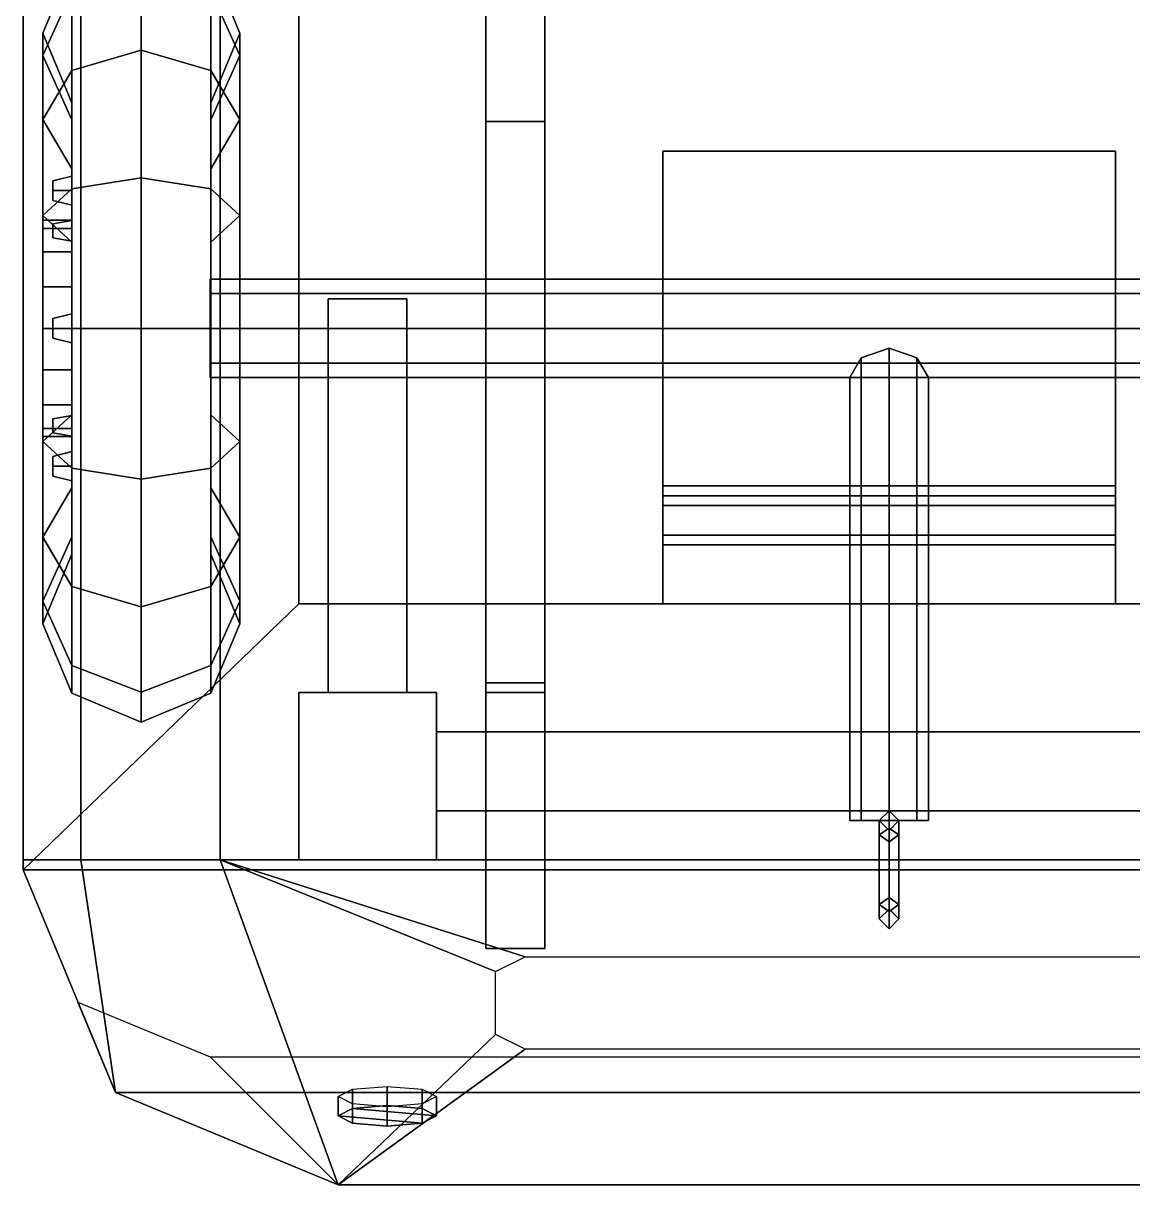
# Model space of a CAD drawing. Header units: millimetres. Extents: x -0.9 to 1, y -4.4 to 14.2.
# Drawn here: x -0.88 to 0.248, y -4.38 to -3.2 of the extents above; entities that cross this region are included whole.
import ezdxf

# ---------------------------------------------------------------- set-up
doc = ezdxf.new("R2010")
doc.units = ezdxf.units.MM
for name, color, linetype in [('frame', 5, 'Continuous'), ('internals', 3, 'Continuous'), ('tent', 4, 'Continuous'), ('wheels', 2, 'Continuous')]:
    doc.layers.add(name, color=color, linetype=linetype)

msp = doc.modelspace()

# ---------------------------------------------------------------- linework, layer by layer
for points in [[(-0.88, -3.15, -11.78), (-0.88, -3.3, -11.67), (-0.88, -2.96, -11.27), (-0.88, -2.94, -11.32)], [(-0.88, -3.3, -11.67), (-0.88, -3.43, -11.63), (-0.88, -3, -11.24), (-0.88, -2.96, -11.27)], [(-0.88, -3.43, -11.63), (-0.88, -3.58, -11.63), (-0.88, -4.06, -11.24), (-0.88, -3, -11.24)], [(-0.23, -3.33, -11.7), (-0.23, -3.69, -11.73), (0.23, -3.69, -11.73), (0.23, -3.33, -11.7)], [(0.23, -3.33, -11.7), (0.23, -3.33, -11.8), (-0.23, -3.33, -11.8), (-0.23, -3.33, -11.7)], [(-0.23, -3.33, -11.8), (-0.23, -3.72, -11.8), (-0.23, -3.69, -11.73), (-0.23, -3.33, -11.7)], [(0.23, -3.69, -11.73), (0.23, -3.72, -11.8), (0.23, -3.33, -11.8), (0.23, -3.33, -11.7)], [(-0.88, -3.58, -11.63), (-0.88, -3.73, -11.68), (-0.88, -3.73, -11.68), (-0.88, -4.06, -11.24)], [(-0.23, -3.67, -11.37), (-0.23, -3.68, -11.27), (0.23, -3.68, -11.27), (0.23, -3.67, -11.37)], [(-0.23, -3.79, -11.22), (-0.23, -3.73, -11.22), (-0.23, -3.68, -11.27), (-0.23, -3.67, -11.37)], [(-0.23, -3.67, -11.53), (-0.23, -3.67, -11.37), (0.23, -3.67, -11.37), (0.23, -3.67, -11.53)], [(0.23, -3.67, -11.53), (0.23, -3.72, -11.55), (-0.23, -3.72, -11.55), (-0.23, -3.67, -11.53)], [(-0.23, -3.72, -11.55), (-0.23, -3.79, -11.22), (-0.23, -3.67, -11.37), (-0.23, -3.67, -11.53)], [(-0.23, -3.68, -11.27), (-0.23, -3.73, -11.22), (0.23, -3.73, -11.22), (0.23, -3.68, -11.27)], [(0.23, -3.68, -11.27), (0.23, -3.73, -11.22), (0.23, -3.79, -11.22), (0.23, -3.67, -11.37)], [(0.23, -3.67, -11.37), (0.23, -3.79, -11.22), (0.23, -3.72, -11.55), (0.23, -3.67, -11.53)], [(-0.23, -3.69, -11.73), (-0.23, -3.72, -11.55), (0.23, -3.72, -11.55), (0.23, -3.69, -11.73)], [(-0.23, -3.72, -11.8), (-0.23, -3.79, -11.22), (-0.23, -3.72, -11.55), (-0.23, -3.69, -11.73)], [(0.23, -3.72, -11.55), (0.23, -3.79, -11.22), (0.23, -3.72, -11.8), (0.23, -3.69, -11.73)], [(0.23, -3.72, -11.8), (0.23, -3.79, -11.22), (-0.23, -3.79, -11.22), (-0.23, -3.72, -11.8)], [(-0.88, -3.73, -11.68), (-0.88, -3.9, -11.81), (-0.88, -3.9, -11.81), (-0.88, -4.06, -11.24)], [(0.23, -3.79, -11.22), (0.23, -3.73, -11.22), (-0.23, -3.73, -11.22), (-0.23, -3.79, -11.22)], [(-0.88, -3.9, -11.81), (-0.88, -4.06, -11.81), (-0.88, -4.06, -11.81), (-0.88, -4.06, -11.24)], [(-0.7863, -4.2863, -11.24), (-0.88, -4.06, -11.24), (-0.88, -4.06, -11.81), (-0.8244, -4.1944, -11.81)], [(0.7863, -4.2863, -11.24), (0.88, -4.06, -11.24), (-0.88, -4.06, -11.24), (-0.7863, -4.2863, -11.24)], [(-0.56, -4.38, -11.24), (-0.7863, -4.2863, -11.24), (-0.8244, -4.1944, -11.81), (-0.69, -4.25, -11.81)], [(0.56, -4.38, -11.24), (-0.56, -4.38, -11.24), (-0.69, -4.25, -11.81), (0.69, -4.25, -11.81)], [(-0.56, -4.2904, -11.6211), (-0.5454, -4.283, -11.6557), (-0.5454, -4.3026, -11.6598), (-0.56, -4.31, -11.6253)], [(-0.5454, -4.283, -11.6557), (-0.51, -4.28, -11.67), (-0.51, -4.2996, -11.6742), (-0.5454, -4.3026, -11.6598)], [(-0.51, -4.28, -11.67), (-0.4746, -4.283, -11.6557), (-0.4746, -4.3026, -11.6598), (-0.51, -4.2996, -11.6742)], [(-0.4746, -4.283, -11.6557), (-0.46, -4.2904, -11.6211), (-0.46, -4.31, -11.6253), (-0.4746, -4.3026, -11.6598)], [(0.56, -4.38, -11.24), (0.7863, -4.2863, -11.24), (-0.7863, -4.2863, -11.24), (-0.56, -4.38, -11.24)], [(-0.5454, -4.2977, -11.5865), (-0.56, -4.2904, -11.6211), (-0.56, -4.31, -11.6253), (-0.5454, -4.3173, -11.5907)], [(-0.46, -4.2904, -11.6211), (-0.4746, -4.2977, -11.5865), (-0.4746, -4.3173, -11.5907), (-0.46, -4.31, -11.6253)], [(-0.4746, -4.3173, -11.5907), (-0.56, -4.31, -11.6253), (-0.5454, -4.3026, -11.6598), (-0.46, -4.31, -11.6253)], [(-0.51, -4.3008, -11.5722), (-0.5454, -4.2977, -11.5865), (-0.5454, -4.3173, -11.5907), (-0.51, -4.3204, -11.5763)], [(-0.46, -4.31, -11.6253), (-0.5454, -4.3026, -11.6598), (-0.51, -4.2996, -11.6742), (-0.4746, -4.3026, -11.6598)], [(-0.4746, -4.2977, -11.5865), (-0.51, -4.3008, -11.5722), (-0.51, -4.3204, -11.5763), (-0.4746, -4.3173, -11.5907)], [(-0.51, -4.3204, -11.5763), (-0.5454, -4.3173, -11.5907), (-0.56, -4.31, -11.6253), (-0.4746, -4.3173, -11.5907)]]:
    msp.add_3dface(points)
at = {"layer": 'frame'}
for points in [[(-0.41, -3.3, -12.07), (-0.41, -3.19, -11.92), (-0.41, -3.14, -11.93), (-0.41, -3.19, -12.11)], [(-0.35, -3.19, -12.11), (-0.35, -3.14, -11.93), (-0.35, -3.19, -11.92), (-0.35, -3.3, -12.07)], [(-0.41, -3.19, -12.11), (-0.35, -3.19, -12.11), (-0.35, -3.3, -12.07), (-0.41, -3.3, -12.07)], [(-0.41, -3.46, -11.95), (-0.41, -3.33, -11.84), (-0.41, -3.19, -11.92), (-0.41, -3.3, -12.07)], [(-0.35, -3.3, -12.07), (-0.35, -3.19, -11.92), (-0.35, -3.33, -11.84), (-0.35, -3.46, -11.95)], [(-0.41, -3.3, -12.07), (-0.35, -3.3, -12.07), (-0.35, -3.46, -11.95), (-0.41, -3.46, -11.95)], [(-0.41, -3.87, -11.95), (-0.41, -3.88, -11.9), (-0.41, -3.33, -11.84), (-0.41, -3.46, -11.95)], [(-0.41, -3.88, -11.9), (-0.41, -3.92, -11.87), (-0.41, -3.44, -11.81), (-0.41, -3.33, -11.84)], [(-0.35, -3.46, -11.95), (-0.35, -3.33, -11.84), (-0.35, -3.88, -11.9), (-0.35, -3.87, -11.95)], [(-0.35, -3.33, -11.84), (-0.35, -3.44, -11.81), (-0.35, -3.92, -11.87), (-0.35, -3.88, -11.9)], [(-0.41, -3.92, -11.87), (-0.41, -4.14, -11.87), (-0.41, -4.14, -11.81), (-0.41, -3.44, -11.81)], [(-0.35, -3.44, -11.81), (-0.35, -4.14, -11.81), (-0.35, -4.14, -11.87), (-0.35, -3.92, -11.87)], [(0.69, -3.4746, -12.1246), (0.69, -3.46, -12.16), (-0.69, -3.46, -12.16), (-0.69, -3.4746, -12.1246)], [(0.69, -3.46, -12.16), (0.69, -3.4746, -12.1954), (-0.69, -3.4746, -12.1954), (-0.69, -3.46, -12.16)], [(-0.41, -3.46, -11.95), (-0.35, -3.46, -11.95), (-0.35, -3.87, -11.95), (-0.41, -3.87, -11.95)], [(0.69, -3.51, -12.11), (0.69, -3.4746, -12.1246), (-0.69, -3.4746, -12.1246), (-0.69, -3.51, -12.11)], [(0.69, -3.4746, -12.1954), (0.69, -3.51, -12.21), (-0.69, -3.51, -12.21), (-0.69, -3.4746, -12.1954)], [(-0.57, -3.48, -11.91), (-0.57, -3.88, -11.91), (-0.49, -3.88, -11.91), (-0.49, -3.48, -11.91)], [(-0.57, -3.48, -12.04), (-0.57, -3.88, -12.04), (-0.57, -3.88, -11.91), (-0.57, -3.48, -11.91)], [(-0.49, -3.48, -12.04), (-0.49, -3.88, -12.04), (-0.57, -3.88, -12.04), (-0.57, -3.48, -12.04)], [(-0.49, -3.48, -11.91), (-0.49, -3.48, -12.04), (-0.57, -3.48, -12.04), (-0.57, -3.48, -11.91)], [(-0.49, -3.88, -11.91), (-0.49, -3.88, -12.04), (-0.49, -3.48, -12.04), (-0.49, -3.48, -11.91)], [(0.69, -3.5454, -12.1246), (0.69, -3.51, -12.11), (-0.69, -3.51, -12.11), (-0.69, -3.5454, -12.1246)], [(0.69, -3.51, -12.21), (0.69, -3.5454, -12.1954), (-0.69, -3.5454, -12.1954), (-0.69, -3.51, -12.21)], [(-0.0283, -3.54, -12.1317), (-0.04, -3.56, -12.16), (-0.04, -4.01, -12.16), (-0.0283, -4.01, -12.1317)], [(-0.04, -3.56, -12.16), (-0.0283, -3.54, -12.1883), (-0.0283, -4.01, -12.1883), (-0.04, -4.01, -12.16)], [(0, -3.53, -12.12), (-0.0283, -3.54, -12.1317), (-0.0283, -4.01, -12.1317), (0, -4.01, -12.12)], [(-0.0283, -3.54, -12.1883), (0, -3.53, -12.2), (0, -4.01, -12.2), (-0.0283, -4.01, -12.1883)], [(0.0283, -3.54, -12.1317), (0, -3.53, -12.12), (0, -4.01, -12.12), (0.0283, -4.01, -12.1317)], [(0, -3.53, -12.2), (0.0283, -3.54, -12.1883), (0.0283, -4.01, -12.1883), (0, -4.01, -12.2)], [(0.04, -3.56, -12.16), (0.0283, -3.54, -12.1317), (0.0283, -4.01, -12.1317), (0.04, -4.01, -12.16)], [(0.0283, -3.54, -12.1883), (0.04, -3.56, -12.16), (0.04, -4.01, -12.16), (0.0283, -4.01, -12.1883)], [(0.69, -3.56, -12.16), (0.69, -3.5454, -12.1246), (-0.69, -3.5454, -12.1246), (-0.69, -3.56, -12.16)], [(0.69, -3.5454, -12.1954), (0.69, -3.56, -12.16), (-0.69, -3.56, -12.16), (-0.69, -3.5454, -12.1954)], [(-0.35, -3.87, -11.95), (-0.35, -3.88, -11.9), (-0.41, -3.88, -11.9), (-0.41, -3.87, -11.95)], [(-0.57, -3.88, -11.91), (-0.57, -3.88, -12.04), (-0.6, -3.88, -12.04), (-0.6, -3.88, -11.91)], [(-0.46, -3.88, -12.04), (-0.46, -4.05, -12.04), (-0.6, -4.05, -12.04), (-0.6, -3.88, -12.04)], [(-0.6, -3.88, -12.04), (-0.6, -4.05, -12.04), (-0.6, -4.05, -11.91), (-0.6, -3.88, -11.91)], [(-0.6, -3.88, -11.91), (-0.6, -4.05, -11.91), (-0.46, -4.05, -11.91), (-0.46, -3.88, -11.91)], [(-0.46, -3.88, -11.91), (-0.46, -3.88, -12.04), (-0.49, -3.88, -12.04), (-0.49, -3.88, -11.91)], [(-0.46, -3.92, -11.91), (-0.46, -3.92, -12.04), (-0.46, -3.88, -12.04), (-0.46, -3.88, -11.91)], [(-0.35, -3.88, -11.9), (-0.35, -3.92, -11.87), (-0.41, -3.92, -11.87), (-0.41, -3.88, -11.9)], [(-0.46, -3.92, -12.04), (0.46, -3.92, -12.04), (0.46, -4, -12.04), (-0.46, -4, -12.04)], [(-0.46, -4, -11.91), (0.46, -4, -11.91), (0.46, -3.92, -11.91), (-0.46, -3.92, -11.91)], [(0.46, -3.92, -11.91), (0.46, -3.92, -12.04), (-0.46, -3.92, -12.04), (-0.46, -3.92, -11.91)], [(-0.35, -3.92, -11.87), (-0.35, -4.14, -11.87), (-0.41, -4.14, -11.87), (-0.41, -3.92, -11.87)], [(-0.46, -4, -12.04), (0.46, -4, -12.04), (0.46, -4, -11.91), (-0.46, -4, -11.91)], [(-0.46, -4.05, -11.91), (-0.46, -4.05, -12.04), (-0.46, -4, -12.04), (-0.46, -4, -11.91)], [(0, -4.0176, -12.2024), (-0.01, -4.0246, -12.1954), (-0.01, -4.01, -12.16), (0, -4, -12.16)], [(0, -4, -12.16), (-0.01, -4.01, -12.16), (-0.01, -4.0246, -12.1246), (0, -4.0176, -12.1176)], [(0.01, -4.0246, -12.1954), (0, -4.0176, -12.2024), (0, -4, -12.16), (0.01, -4.01, -12.16)], [(0.01, -4.01, -12.16), (0, -4, -12.16), (0, -4.0176, -12.1176), (0.01, -4.0246, -12.1246)], [(-0.0283, -4.01, -12.1317), (-0.04, -4.01, -12.16), (-0.0283, -4.01, -12.1883), (0, -4.01, -12.12)], [(0, -4.01, -12.12), (-0.0283, -4.01, -12.1883), (0, -4.01, -12.2), (0.0283, -4.01, -12.1317)], [(-0.01, -4.0246, -12.1954), (0, -4.0317, -12.1883), (0, -4.02, -12.16), (-0.01, -4.01, -12.16)], [(-0.01, -4.01, -12.16), (0, -4.02, -12.16), (0, -4.0317, -12.1317), (-0.01, -4.0246, -12.1246)], [(0, -4.0317, -12.1883), (0.01, -4.0246, -12.1954), (0.01, -4.01, -12.16), (0, -4.02, -12.16)], [(0, -4.02, -12.16), (0.01, -4.01, -12.16), (0.01, -4.0246, -12.1246), (0, -4.0317, -12.1317)], [(0.0283, -4.01, -12.1317), (0, -4.01, -12.2), (0.0283, -4.01, -12.1883), (0.04, -4.01, -12.16)], [(0, -4.06, -12.22), (-0.01, -4.06, -12.21), (-0.01, -4.0246, -12.1954), (0, -4.0176, -12.2024)], [(0, -4.0176, -12.1176), (-0.01, -4.0246, -12.1246), (-0.01, -4.06, -12.11), (0, -4.06, -12.1)], [(0.01, -4.06, -12.21), (0, -4.06, -12.22), (0, -4.0176, -12.2024), (0.01, -4.0246, -12.1954)], [(0.01, -4.0246, -12.1246), (0, -4.0176, -12.1176), (0, -4.06, -12.1), (0.01, -4.06, -12.11)], [(-0.01, -4.06, -12.21), (0, -4.06, -12.2), (0, -4.0317, -12.1883), (-0.01, -4.0246, -12.1954)], [(-0.01, -4.0246, -12.1246), (0, -4.0317, -12.1317), (0, -4.06, -12.12), (-0.01, -4.06, -12.11)], [(0, -4.06, -12.2), (0.01, -4.06, -12.21), (0.01, -4.0246, -12.1954), (0, -4.0317, -12.1883)], [(0, -4.0317, -12.1317), (0.01, -4.0246, -12.1246), (0.01, -4.06, -12.11), (0, -4.06, -12.12)], [(-0.6, -4.05, -11.91), (-0.6, -4.05, -12.04), (-0.46, -4.05, -12.04), (-0.46, -4.05, -11.91)], [(-0.01, -4.0954, -12.1954), (0, -4.0883, -12.1883), (0, -4.06, -12.2), (-0.01, -4.06, -12.21)], [(0, -4.1024, -12.2024), (-0.01, -4.0954, -12.1954), (-0.01, -4.06, -12.21), (0, -4.06, -12.22)], [(-0.01, -4.06, -12.11), (0, -4.06, -12.12), (0, -4.0883, -12.1317), (-0.01, -4.0954, -12.1246)], [(0, -4.06, -12.1), (-0.01, -4.06, -12.11), (-0.01, -4.0954, -12.1246), (0, -4.1024, -12.1176)], [(0, -4.0883, -12.1883), (0.01, -4.0954, -12.1954), (0.01, -4.06, -12.21), (0, -4.06, -12.2)], [(0.01, -4.0954, -12.1954), (0, -4.1024, -12.2024), (0, -4.06, -12.22), (0.01, -4.06, -12.21)], [(0, -4.06, -12.12), (0.01, -4.06, -12.11), (0.01, -4.0954, -12.1246), (0, -4.0883, -12.1317)], [(0.01, -4.06, -12.11), (0, -4.06, -12.1), (0, -4.1024, -12.1176), (0.01, -4.0954, -12.1246)], [(-0.01, -4.11, -12.16), (0, -4.1, -12.16), (0, -4.0883, -12.1883), (-0.01, -4.0954, -12.1954)], [(-0.01, -4.0954, -12.1246), (0, -4.0883, -12.1317), (0, -4.1, -12.16), (-0.01, -4.11, -12.16)], [(0, -4.1, -12.16), (0.01, -4.11, -12.16), (0.01, -4.0954, -12.1954), (0, -4.0883, -12.1883)], [(0, -4.0883, -12.1317), (0.01, -4.0954, -12.1246), (0.01, -4.11, -12.16), (0, -4.1, -12.16)], [(0, -4.12, -12.16), (-0.01, -4.11, -12.16), (-0.01, -4.0954, -12.1954), (0, -4.1024, -12.2024)], [(0, -4.1024, -12.1176), (-0.01, -4.0954, -12.1246), (-0.01, -4.11, -12.16), (0, -4.12, -12.16)], [(0.01, -4.11, -12.16), (0, -4.12, -12.16), (0, -4.1024, -12.2024), (0.01, -4.0954, -12.1954)], [(0.01, -4.0954, -12.1246), (0, -4.1024, -12.1176), (0, -4.12, -12.16), (0.01, -4.11, -12.16)], [(-0.41, -4.14, -11.87), (-0.35, -4.14, -11.87), (-0.35, -4.14, -11.81), (-0.41, -4.14, -11.81)]]:
    msp.add_3dface(points, dxfattribs=at)
at = {"layer": 'internals'}
for points in [[(-0.6, -3.79, -11.24), (-0.6, -2.52, -11.24), (-0.88, -2.52, -11.24), (-0.88, -4.06, -11.24)], [(0.6, -3.79, -11.8), (0.6, -3.01, -11.8), (-0.6, -2.52, -11.8), (-0.6, -3.79, -11.8)], [(-0.6, -3.79, -11.24), (-0.6, -3.79, -11.8), (-0.6, -2.52, -11.8), (-0.6, -2.52, -11.24)], [(0.88, -4.06, -11.24), (0.6, -3.79, -11.24), (-0.6, -3.79, -11.24), (-0.88, -4.06, -11.24)], [(0.6, -3.79, -11.24), (0.6, -3.79, -11.8), (-0.6, -3.79, -11.8), (-0.6, -3.79, -11.24)]]:
    msp.add_3dface(points, dxfattribs=at)
at = {"layer": 'tent'}
for points in [[(-0.8214, -2.52, -10.6286), (-0.88, -2.52, -10.77), (-0.88, -4.05, -10.77), (-0.8214, -4.05, -10.6286)], [(-0.88, -2.52, -10.77), (-0.88, -3.12, -10.82), (-0.88, -3.5145, -10.82), (-0.88, -4.05, -10.77)], [(-0.68, -2.52, -10.57), (-0.8214, -2.52, -10.6286), (-0.8214, -4.05, -10.6286), (-0.68, -4.05, -10.57)], [(0.68, -2.52, -10.57), (-0.68, -2.52, -10.57), (-0.68, -4.05, -10.57), (0.68, -4.05, -10.57)], [(-0.88, -3.12, -11.19), (-0.88, -3, -11.24), (-0.88, -4.06, -11.24), (-0.88, -3.6955, -11.19)], [(-0.88, -4.05, -10.77), (-0.88, -3.5145, -10.82), (-0.88, -3.6955, -11.19), (-0.88, -4.06, -11.24)], [(-0.8214, -4.05, -10.6286), (-0.88, -4.05, -10.77), (-0.88, -4.06, -11.24), (-0.7863, -4.2863, -11.24)], [(-0.68, -4.05, -10.57), (-0.8214, -4.05, -10.6286), (-0.7863, -4.2863, -11.24), (-0.56, -4.38, -11.24)], [(0.68, -4.05, -10.57), (-0.68, -4.05, -10.57), (-0.37, -4.1485, -10.77), (0.37, -4.1485, -10.77)], [(-0.68, -4.05, -10.57), (-0.68, -4.05, -10.57), (-0.4, -4.1633, -10.8), (-0.37, -4.1485, -10.77)], [(-0.4, -4.1633, -10.8), (-0.68, -4.05, -10.57), (-0.56, -4.38, -11.24), (-0.4, -4.2273, -10.93)], [(-0.4, -4.2273, -10.93), (-0.56, -4.38, -11.24), (-0.56, -4.38, -11.24), (-0.37, -4.2421, -10.96)], [(0.37, -4.2421, -10.96), (-0.37, -4.2421, -10.96), (-0.56, -4.38, -11.24), (0.56, -4.38, -11.24)]]:
    msp.add_3dface(points, dxfattribs=at)
at = {"layer": 'wheels'}
for points in [[(-0.8307, -3.1675, -12.3019), (-0.86, -3.2328, -12.2748), (-0.86, -3.21, -12.16), (-0.8307, -3.1393, -12.16)], [(-0.8307, -3.1393, -12.16), (-0.86, -3.21, -12.16), (-0.86, -3.2328, -12.0452), (-0.8307, -3.1675, -12.0181)], [(-0.76, -3.2272, -12.4428), (-0.8307, -3.2479, -12.4221), (-0.8307, -3.1675, -12.3019), (-0.76, -3.1404, -12.3131)], [(-0.76, -3.1404, -12.0069), (-0.8307, -3.1675, -12.0181), (-0.8307, -3.2479, -11.8979), (-0.76, -3.2272, -11.8772)], [(-0.6893, -3.2479, -12.4221), (-0.76, -3.2272, -12.4428), (-0.76, -3.1404, -12.3131), (-0.6893, -3.1675, -12.3019)], [(-0.6893, -3.1675, -12.0181), (-0.76, -3.1404, -12.0069), (-0.76, -3.2272, -11.8772), (-0.6893, -3.2479, -11.8979)], [(-0.66, -3.2328, -12.2748), (-0.6893, -3.1675, -12.3019), (-0.6893, -3.1393, -12.16), (-0.66, -3.21, -12.16)], [(-0.66, -3.21, -12.16), (-0.6893, -3.1393, -12.16), (-0.6893, -3.1675, -12.0181), (-0.66, -3.2328, -12.0452)], [(-0.8307, -3.2479, -12.4221), (-0.86, -3.2979, -12.3721), (-0.86, -3.2328, -12.2748), (-0.8307, -3.1675, -12.3019)], [(-0.8307, -3.1675, -12.0181), (-0.86, -3.2328, -12.0452), (-0.86, -3.2979, -11.9479), (-0.8307, -3.2479, -11.8979)], [(-0.66, -3.2979, -12.3721), (-0.6893, -3.2479, -12.4221), (-0.6893, -3.1675, -12.3019), (-0.66, -3.2328, -12.2748)], [(-0.66, -3.2328, -12.0452), (-0.6893, -3.1675, -12.0181), (-0.6893, -3.2479, -11.8979), (-0.66, -3.2979, -11.9479)], [(-0.86, -3.2328, -12.2748), (-0.8307, -3.2982, -12.2477), (-0.8307, -3.2807, -12.16), (-0.86, -3.21, -12.16)], [(-0.86, -3.21, -12.16), (-0.8307, -3.2807, -12.16), (-0.8307, -3.2982, -12.0723), (-0.86, -3.2328, -12.0452)], [(-0.6893, -3.2982, -12.2477), (-0.66, -3.2328, -12.2748), (-0.66, -3.21, -12.16), (-0.6893, -3.2807, -12.16)], [(-0.6893, -3.2807, -12.16), (-0.66, -3.21, -12.16), (-0.66, -3.2328, -12.0452), (-0.6893, -3.2982, -12.0723)], [(-0.86, -3.2979, -12.3721), (-0.8307, -3.3479, -12.3221), (-0.8307, -3.2982, -12.2477), (-0.86, -3.2328, -12.2748)], [(-0.86, -3.2328, -12.0452), (-0.8307, -3.2982, -12.0723), (-0.8307, -3.3479, -11.9979), (-0.86, -3.2979, -11.9479)], [(-0.76, -3.3569, -12.5296), (-0.8307, -3.3681, -12.5025), (-0.8307, -3.2479, -12.4221), (-0.76, -3.2272, -12.4428)], [(-0.76, -3.2272, -11.8772), (-0.8307, -3.2479, -11.8979), (-0.8307, -3.3681, -11.8175), (-0.76, -3.3569, -11.7904)], [(-0.6893, -3.3681, -12.5025), (-0.76, -3.3569, -12.5296), (-0.76, -3.2272, -12.4428), (-0.6893, -3.2479, -12.4221)], [(-0.6893, -3.2479, -11.8979), (-0.76, -3.2272, -11.8772), (-0.76, -3.3569, -11.7904), (-0.6893, -3.3681, -11.8175)], [(-0.6893, -3.3479, -12.3221), (-0.66, -3.2979, -12.3721), (-0.66, -3.2328, -12.2748), (-0.6893, -3.2982, -12.2477)], [(-0.6893, -3.2982, -12.0723), (-0.66, -3.2328, -12.0452), (-0.66, -3.2979, -11.9479), (-0.6893, -3.3479, -11.9979)], [(-0.8307, -3.3681, -12.5025), (-0.86, -3.3952, -12.4372), (-0.86, -3.2979, -12.3721), (-0.8307, -3.2479, -12.4221)], [(-0.8307, -3.2479, -11.8979), (-0.86, -3.2979, -11.9479), (-0.86, -3.3952, -11.8828), (-0.8307, -3.3681, -11.8175)], [(-0.66, -3.3952, -12.4372), (-0.6893, -3.3681, -12.5025), (-0.6893, -3.2479, -12.4221), (-0.66, -3.2979, -12.3721)], [(-0.66, -3.2979, -11.9479), (-0.6893, -3.2479, -11.8979), (-0.6893, -3.3681, -11.8175), (-0.66, -3.3952, -11.8828)], [(-0.8307, -3.2807, -12.16), (-0.8307, -3.3552, -12.16), (-0.8307, -3.37, -12.1452), (-0.8307, -3.2982, -12.0723)], [(-0.8307, -3.2982, -12.2477), (-0.8307, -3.37, -12.1748), (-0.8307, -3.3552, -12.16), (-0.8307, -3.2807, -12.16)], [(-0.6893, -3.2982, -12.0723), (-0.6893, -3.3479, -11.9979), (-0.6893, -3.2982, -12.2477), (-0.6893, -3.2807, -12.16)], [(-0.86, -3.3952, -12.4372), (-0.8307, -3.4223, -12.3718), (-0.8307, -3.3479, -12.3221), (-0.86, -3.2979, -12.3721)], [(-0.86, -3.2979, -11.9479), (-0.8307, -3.3479, -11.9979), (-0.8307, -3.4223, -11.9482), (-0.86, -3.3952, -11.8828)], [(-0.8307, -3.2982, -12.0723), (-0.8307, -3.37, -12.1452), (-0.8307, -3.37, -12.1452), (-0.8307, -3.4084, -12.1179)], [(-0.8307, -3.37, -12.1748), (-0.8307, -3.2982, -12.2477), (-0.8307, -3.2982, -12.2477), (-0.8307, -3.4084, -12.2021)], [(-0.8307, -3.2982, -12.2477), (-0.8307, -3.4005, -12.2485), (-0.8307, -3.4005, -12.2485), (-0.8307, -3.4084, -12.2021)], [(-0.8307, -3.3479, -12.3221), (-0.8307, -3.4005, -12.2695), (-0.8307, -3.4005, -12.2485), (-0.8307, -3.2982, -12.2477)], [(-0.8307, -3.4005, -12.0715), (-0.8307, -3.2982, -12.0723), (-0.8307, -3.2982, -12.0723), (-0.8307, -3.4084, -12.1179)], [(-0.8307, -3.2982, -12.0723), (-0.8307, -3.4005, -12.0715), (-0.8307, -3.4005, -12.0505), (-0.8307, -3.3479, -11.9979)], [(-0.6893, -3.4223, -12.3718), (-0.66, -3.3952, -12.4372), (-0.66, -3.2979, -12.3721), (-0.6893, -3.3479, -12.3221)], [(-0.6893, -3.3479, -11.9979), (-0.66, -3.2979, -11.9479), (-0.66, -3.3952, -11.8828), (-0.6893, -3.4223, -11.9482)], [(-0.6893, -3.3479, -11.9979), (-0.6893, -3.4223, -11.9482), (-0.6893, -3.3479, -12.3221), (-0.6893, -3.2982, -12.2477)], [(-0.8307, -3.4223, -12.3718), (-0.8307, -3.4215, -12.2695), (-0.8307, -3.4005, -12.2695), (-0.8307, -3.3479, -12.3221)], [(-0.8307, -3.3479, -11.9979), (-0.8307, -3.4005, -12.0505), (-0.8307, -3.4215, -12.0505), (-0.8307, -3.4223, -11.9482)], [(-0.6893, -3.4223, -11.9482), (-0.6893, -3.51, -11.9307), (-0.6893, -3.4223, -12.3718), (-0.6893, -3.3479, -12.3221)], [(-0.8307, -3.37, -12.1452), (-0.8307, -3.3552, -12.16), (-0.85, -3.36, -12.16), (-0.85, -3.37, -12.15)], [(-0.8307, -3.3552, -12.16), (-0.8307, -3.37, -12.1748), (-0.85, -3.37, -12.17), (-0.85, -3.36, -12.16)], [(-0.85, -3.37, -12.15), (-0.85, -3.36, -12.16), (-0.85, -3.37, -12.17), (-0.85, -3.38, -12.16)], [(-0.76, -3.51, -12.56), (-0.8307, -3.51, -12.5307), (-0.8307, -3.3681, -12.5025), (-0.76, -3.3569, -12.5296)], [(-0.76, -3.3569, -11.7904), (-0.8307, -3.3681, -11.8175), (-0.8307, -3.51, -11.7893), (-0.76, -3.51, -11.76)], [(-0.6893, -3.51, -12.5307), (-0.76, -3.51, -12.56), (-0.76, -3.3569, -12.5296), (-0.6893, -3.3681, -12.5025)], [(-0.6893, -3.3681, -11.8175), (-0.76, -3.3569, -11.7904), (-0.76, -3.51, -11.76), (-0.6893, -3.51, -11.7893)], [(-0.8307, -3.51, -12.5307), (-0.86, -3.51, -12.46), (-0.86, -3.3952, -12.4372), (-0.8307, -3.3681, -12.5025)], [(-0.8307, -3.3681, -11.8175), (-0.86, -3.3952, -11.8828), (-0.86, -3.51, -11.86), (-0.8307, -3.51, -11.7893)], [(-0.8307, -3.3848, -12.16), (-0.8307, -3.37, -12.1452), (-0.85, -3.37, -12.15), (-0.85, -3.38, -12.16)], [(-0.8307, -3.37, -12.1748), (-0.8307, -3.3848, -12.16), (-0.85, -3.38, -12.16), (-0.85, -3.37, -12.17)], [(-0.8307, -3.3848, -12.16), (-0.8307, -3.37, -12.1748), (-0.8307, -3.4084, -12.2021), (-0.8307, -3.4, -12.16)], [(-0.8307, -3.37, -12.1452), (-0.8307, -3.3848, -12.16), (-0.8307, -3.4, -12.16), (-0.8307, -3.4084, -12.1179)], [(-0.66, -3.51, -12.46), (-0.6893, -3.51, -12.5307), (-0.6893, -3.3681, -12.5025), (-0.66, -3.3952, -12.4372)], [(-0.66, -3.3952, -11.8828), (-0.6893, -3.3681, -11.8175), (-0.6893, -3.51, -11.7893), (-0.66, -3.51, -11.86)], [(-0.86, -3.51, -12.46), (-0.8307, -3.51, -12.3893), (-0.8307, -3.4223, -12.3718), (-0.86, -3.3952, -12.4372)], [(-0.86, -3.3952, -11.8828), (-0.8307, -3.4223, -11.9482), (-0.8307, -3.51, -11.9307), (-0.86, -3.51, -11.86)], [(-0.6893, -3.51, -12.3893), (-0.66, -3.51, -12.46), (-0.66, -3.3952, -12.4372), (-0.6893, -3.4223, -12.3718)], [(-0.6893, -3.4223, -11.9482), (-0.66, -3.3952, -11.8828), (-0.66, -3.51, -11.86), (-0.6893, -3.51, -11.9307)], [(-0.8307, -3.4, -12.16), (-0.8307, -3.4084, -12.2021), (-0.86, -3.4084, -12.2021), (-0.86, -3.4, -12.16)], [(-0.8307, -3.4084, -12.1179), (-0.8307, -3.4, -12.16), (-0.86, -3.4, -12.16), (-0.86, -3.4084, -12.1179)], [(-0.86, -3.51, -12.05), (-0.86, -3.4084, -12.1179), (-0.86, -3.4, -12.16), (-0.86, -3.5521, -12.0584)], [(-0.86, -3.5521, -12.0584), (-0.86, -3.4, -12.16), (-0.86, -3.4084, -12.2021), (-0.86, -3.5878, -12.0822)], [(-0.8307, -3.4084, -12.2021), (-0.8307, -3.4322, -12.2378), (-0.86, -3.4322, -12.2378), (-0.86, -3.4084, -12.2021)], [(-0.8307, -3.4322, -12.0822), (-0.8307, -3.4084, -12.1179), (-0.86, -3.4084, -12.1179), (-0.86, -3.4322, -12.0822)], [(-0.86, -3.4679, -12.0584), (-0.86, -3.4322, -12.0822), (-0.86, -3.4084, -12.1179), (-0.86, -3.51, -12.05)], [(-0.86, -3.5878, -12.0822), (-0.86, -3.4084, -12.2021), (-0.86, -3.4322, -12.2378), (-0.86, -3.6116, -12.1179)], [(-0.8307, -3.4005, -12.2695), (-0.8307, -3.4215, -12.2695), (-0.85, -3.4181, -12.2661), (-0.85, -3.4039, -12.2661)], [(-0.8307, -3.4005, -12.2485), (-0.8307, -3.4005, -12.2695), (-0.85, -3.4039, -12.2661), (-0.85, -3.4039, -12.2519)], [(-0.8307, -3.4215, -12.2485), (-0.8307, -3.4005, -12.2485), (-0.85, -3.4039, -12.2519), (-0.85, -3.4181, -12.2519)], [(-0.8307, -3.4005, -12.0715), (-0.8307, -3.4215, -12.0715), (-0.85, -3.4181, -12.0681), (-0.85, -3.4039, -12.0681)], [(-0.8307, -3.4005, -12.0505), (-0.8307, -3.4005, -12.0715), (-0.85, -3.4039, -12.0681), (-0.85, -3.4039, -12.0539)], [(-0.8307, -3.4215, -12.0505), (-0.8307, -3.4005, -12.0505), (-0.85, -3.4039, -12.0539), (-0.85, -3.4181, -12.0539)], [(-0.85, -3.4039, -12.2519), (-0.85, -3.4039, -12.2661), (-0.85, -3.4181, -12.2661), (-0.85, -3.4181, -12.2519)], [(-0.85, -3.4181, -12.0539), (-0.85, -3.4039, -12.0539), (-0.85, -3.4039, -12.0681), (-0.85, -3.4181, -12.0681)], [(-0.8307, -3.4005, -12.2485), (-0.8307, -3.4215, -12.2485), (-0.8307, -3.4322, -12.2378), (-0.8307, -3.4084, -12.2021)], [(-0.8307, -3.4215, -12.0715), (-0.8307, -3.4005, -12.0715), (-0.8307, -3.4084, -12.1179), (-0.8307, -3.4322, -12.0822)], [(-0.8307, -3.4215, -12.2695), (-0.8307, -3.4215, -12.2485), (-0.85, -3.4181, -12.2519), (-0.85, -3.4181, -12.2661)], [(-0.8307, -3.4215, -12.0715), (-0.8307, -3.4215, -12.0505), (-0.85, -3.4181, -12.0539), (-0.85, -3.4181, -12.0681)], [(-0.8307, -3.4215, -12.2695), (-0.8307, -3.4223, -12.3718), (-0.8307, -3.4223, -12.3718), (-0.8307, -3.4679, -12.2616)], [(-0.8307, -3.4215, -12.2485), (-0.8307, -3.4215, -12.2695), (-0.8307, -3.4679, -12.2616), (-0.8307, -3.4322, -12.2378)], [(-0.8307, -3.4223, -11.9482), (-0.8307, -3.4215, -12.0505), (-0.8307, -3.4215, -12.0505), (-0.8307, -3.4679, -12.0584)], [(-0.8307, -3.4215, -12.0505), (-0.8307, -3.4215, -12.0715), (-0.8307, -3.4322, -12.0822), (-0.8307, -3.4679, -12.0584)], [(-0.8307, -3.4322, -12.2378), (-0.8307, -3.4679, -12.2616), (-0.86, -3.4679, -12.2616), (-0.86, -3.4322, -12.2378)], [(-0.8307, -3.4679, -12.0584), (-0.8307, -3.4322, -12.0822), (-0.86, -3.4322, -12.0822), (-0.86, -3.4679, -12.0584)], [(-0.86, -3.6116, -12.1179), (-0.86, -3.4322, -12.2378), (-0.86, -3.4679, -12.2616), (-0.86, -3.62, -12.16)], [(-0.8307, -3.4223, -12.3718), (-0.8307, -3.4952, -12.3), (-0.8307, -3.4952, -12.3), (-0.8307, -3.4679, -12.2616)], [(-0.8307, -3.51, -12.3893), (-0.8307, -3.51, -12.3148), (-0.8307, -3.4952, -12.3), (-0.8307, -3.4223, -12.3718)], [(-0.8307, -3.4952, -12.02), (-0.8307, -3.4223, -11.9482), (-0.8307, -3.4223, -11.9482), (-0.8307, -3.4679, -12.0584)], [(-0.8307, -3.4223, -11.9482), (-0.8307, -3.4952, -12.02), (-0.8307, -3.51, -12.0052), (-0.8307, -3.51, -11.9307)], [(-0.6893, -3.51, -11.9307), (-0.6893, -3.5977, -11.9482), (-0.6893, -3.51, -12.3893), (-0.6893, -3.4223, -12.3718)], [(-0.8307, -3.4679, -12.2616), (-0.8307, -3.51, -12.27), (-0.86, -3.51, -12.27), (-0.86, -3.4679, -12.2616)], [(-0.8307, -3.51, -12.05), (-0.8307, -3.4679, -12.0584), (-0.86, -3.4679, -12.0584), (-0.86, -3.51, -12.05)], [(-0.86, -3.62, -12.16), (-0.86, -3.4679, -12.2616), (-0.86, -3.51, -12.27), (-0.86, -3.6116, -12.2021)], [(-0.8307, -3.4952, -12.3), (-0.8307, -3.51, -12.2852), (-0.8307, -3.51, -12.27), (-0.8307, -3.4679, -12.2616)], [(-0.8307, -3.51, -12.0348), (-0.8307, -3.4952, -12.02), (-0.8307, -3.4679, -12.0584), (-0.8307, -3.51, -12.05)], [(-0.8307, -3.4952, -12.3), (-0.8307, -3.51, -12.3148), (-0.85, -3.51, -12.31), (-0.85, -3.5, -12.3)], [(-0.8307, -3.51, -12.2852), (-0.8307, -3.4952, -12.3), (-0.85, -3.5, -12.3), (-0.85, -3.51, -12.29)], [(-0.8307, -3.4952, -12.02), (-0.8307, -3.51, -12.0348), (-0.85, -3.51, -12.03), (-0.85, -3.5, -12.02)], [(-0.8307, -3.51, -12.0052), (-0.8307, -3.4952, -12.02), (-0.85, -3.5, -12.02), (-0.85, -3.51, -12.01)], [(-0.85, -3.5, -12.3), (-0.85, -3.51, -12.31), (-0.85, -3.52, -12.3), (-0.85, -3.51, -12.29)], [(-0.85, -3.52, -12.02), (-0.85, -3.51, -12.01), (-0.85, -3.5, -12.02), (-0.85, -3.51, -12.03)], [(-0.86, -3.6248, -12.4372), (-0.8307, -3.5977, -12.3718), (-0.8307, -3.51, -12.3893), (-0.86, -3.51, -12.46)], [(-0.8307, -3.6519, -12.5025), (-0.86, -3.6248, -12.4372), (-0.86, -3.51, -12.46), (-0.8307, -3.51, -12.5307)], [(-0.86, -3.51, -11.86), (-0.8307, -3.51, -11.9307), (-0.8307, -3.5977, -11.9482), (-0.86, -3.6248, -11.8828)], [(-0.8307, -3.51, -11.7893), (-0.86, -3.51, -11.86), (-0.86, -3.6248, -11.8828), (-0.8307, -3.6519, -11.8175)], [(-0.8307, -3.51, -12.27), (-0.8307, -3.5521, -12.2616), (-0.86, -3.5521, -12.2616), (-0.86, -3.51, -12.27)], [(-0.8307, -3.5521, -12.0584), (-0.8307, -3.51, -12.05), (-0.86, -3.51, -12.05), (-0.86, -3.5521, -12.0584)], [(-0.86, -3.6116, -12.2021), (-0.86, -3.51, -12.27), (-0.86, -3.5521, -12.2616), (-0.86, -3.5878, -12.2378)], [(-0.8307, -3.5248, -12.3), (-0.8307, -3.51, -12.2852), (-0.85, -3.51, -12.29), (-0.85, -3.52, -12.3)], [(-0.8307, -3.51, -12.3148), (-0.8307, -3.5248, -12.3), (-0.85, -3.52, -12.3), (-0.85, -3.51, -12.31)], [(-0.8307, -3.5248, -12.02), (-0.8307, -3.51, -12.0052), (-0.85, -3.51, -12.01), (-0.85, -3.52, -12.02)], [(-0.8307, -3.51, -12.0348), (-0.8307, -3.5248, -12.02), (-0.85, -3.52, -12.02), (-0.85, -3.51, -12.03)], [(-0.76, -3.6631, -12.5296), (-0.8307, -3.6519, -12.5025), (-0.8307, -3.51, -12.5307), (-0.76, -3.51, -12.56)], [(-0.76, -3.51, -11.76), (-0.8307, -3.51, -11.7893), (-0.8307, -3.6519, -11.8175), (-0.76, -3.6631, -11.7904)], [(-0.8307, -3.51, -12.2852), (-0.8307, -3.5248, -12.3), (-0.8307, -3.5521, -12.2616), (-0.8307, -3.51, -12.27)], [(-0.8307, -3.5977, -12.3718), (-0.8307, -3.5248, -12.3), (-0.8307, -3.51, -12.3148), (-0.8307, -3.51, -12.3893)], [(-0.8307, -3.5248, -12.02), (-0.8307, -3.51, -12.0348), (-0.8307, -3.51, -12.05), (-0.8307, -3.5521, -12.0584)], [(-0.8307, -3.51, -11.9307), (-0.8307, -3.51, -12.0052), (-0.8307, -3.5248, -12.02), (-0.8307, -3.5977, -11.9482)], [(-0.6893, -3.6519, -12.5025), (-0.76, -3.6631, -12.5296), (-0.76, -3.51, -12.56), (-0.6893, -3.51, -12.5307)], [(-0.6893, -3.51, -11.7893), (-0.76, -3.51, -11.76), (-0.76, -3.6631, -11.7904), (-0.6893, -3.6519, -11.8175)], [(-0.6893, -3.5977, -12.3718), (-0.66, -3.6248, -12.4372), (-0.66, -3.51, -12.46), (-0.6893, -3.51, -12.3893)], [(-0.66, -3.6248, -12.4372), (-0.6893, -3.6519, -12.5025), (-0.6893, -3.51, -12.5307), (-0.66, -3.51, -12.46)], [(-0.6893, -3.51, -11.9307), (-0.66, -3.51, -11.86), (-0.66, -3.6248, -11.8828), (-0.6893, -3.5977, -11.9482)], [(-0.66, -3.51, -11.86), (-0.6893, -3.51, -11.7893), (-0.6893, -3.6519, -11.8175), (-0.66, -3.6248, -11.8828)], [(-0.6893, -3.5977, -11.9482), (-0.6893, -3.6721, -11.9979), (-0.6893, -3.5977, -12.3718), (-0.6893, -3.51, -12.3893)], [(-0.8307, -3.5248, -12.3), (-0.8307, -3.5977, -12.3718), (-0.8307, -3.5977, -12.3718), (-0.8307, -3.5521, -12.2616)], [(-0.8307, -3.5977, -11.9482), (-0.8307, -3.5248, -12.02), (-0.8307, -3.5248, -12.02), (-0.8307, -3.5521, -12.0584)], [(-0.8307, -3.5521, -12.2616), (-0.8307, -3.5878, -12.2378), (-0.86, -3.5878, -12.2378), (-0.86, -3.5521, -12.2616)], [(-0.8307, -3.5878, -12.0822), (-0.8307, -3.5521, -12.0584), (-0.86, -3.5521, -12.0584), (-0.86, -3.5878, -12.0822)], [(-0.8307, -3.5977, -12.3718), (-0.8307, -3.5985, -12.2695), (-0.8307, -3.5985, -12.2695), (-0.8307, -3.5521, -12.2616)], [(-0.8307, -3.5985, -12.2695), (-0.8307, -3.5985, -12.2485), (-0.8307, -3.5878, -12.2378), (-0.8307, -3.5521, -12.2616)], [(-0.8307, -3.5985, -12.0505), (-0.8307, -3.5977, -11.9482), (-0.8307, -3.5977, -11.9482), (-0.8307, -3.5521, -12.0584)], [(-0.8307, -3.5985, -12.0715), (-0.8307, -3.5985, -12.0505), (-0.8307, -3.5521, -12.0584), (-0.8307, -3.5878, -12.0822)], [(-0.8307, -3.5878, -12.2378), (-0.8307, -3.6116, -12.2021), (-0.86, -3.6116, -12.2021), (-0.86, -3.5878, -12.2378)], [(-0.8307, -3.6116, -12.1179), (-0.8307, -3.5878, -12.0822), (-0.86, -3.5878, -12.0822), (-0.86, -3.6116, -12.1179)], [(-0.86, -3.7221, -12.3721), (-0.8307, -3.6721, -12.3221), (-0.8307, -3.5977, -12.3718), (-0.86, -3.6248, -12.4372)], [(-0.86, -3.6248, -11.8828), (-0.8307, -3.5977, -11.9482), (-0.8307, -3.6721, -11.9979), (-0.86, -3.7221, -11.9479)], [(-0.8307, -3.6195, -12.2485), (-0.8307, -3.5985, -12.2485), (-0.85, -3.6019, -12.2519), (-0.85, -3.6161, -12.2519)], [(-0.8307, -3.5985, -12.2695), (-0.8307, -3.6195, -12.2695), (-0.85, -3.6161, -12.2661), (-0.85, -3.6019, -12.2661)], [(-0.8307, -3.5985, -12.2485), (-0.8307, -3.5985, -12.2695), (-0.85, -3.6019, -12.2661), (-0.85, -3.6019, -12.2519)], [(-0.8307, -3.5985, -12.0505), (-0.8307, -3.5985, -12.0715), (-0.85, -3.6019, -12.0681), (-0.85, -3.6019, -12.0539)], [(-0.8307, -3.6195, -12.0505), (-0.8307, -3.5985, -12.0505), (-0.85, -3.6019, -12.0539), (-0.85, -3.6161, -12.0539)], [(-0.8307, -3.5985, -12.0715), (-0.8307, -3.6195, -12.0715), (-0.85, -3.6161, -12.0681), (-0.85, -3.6019, -12.0681)], [(-0.8307, -3.5985, -12.2485), (-0.8307, -3.6195, -12.2485), (-0.8307, -3.6116, -12.2021), (-0.8307, -3.5878, -12.2378)], [(-0.8307, -3.6195, -12.0715), (-0.8307, -3.5985, -12.0715), (-0.8307, -3.5878, -12.0822), (-0.8307, -3.6116, -12.1179)], [(-0.8307, -3.6721, -12.3221), (-0.8307, -3.6195, -12.2695), (-0.8307, -3.5985, -12.2695), (-0.8307, -3.5977, -12.3718)], [(-0.8307, -3.5977, -11.9482), (-0.8307, -3.5985, -12.0505), (-0.8307, -3.6195, -12.0505), (-0.8307, -3.6721, -11.9979)], [(-0.6893, -3.6721, -12.3221), (-0.66, -3.7221, -12.3721), (-0.66, -3.6248, -12.4372), (-0.6893, -3.5977, -12.3718)], [(-0.6893, -3.5977, -11.9482), (-0.66, -3.6248, -11.8828), (-0.66, -3.7221, -11.9479), (-0.6893, -3.6721, -11.9979)], [(-0.6893, -3.6721, -11.9979), (-0.6893, -3.7218, -12.0723), (-0.6893, -3.6721, -12.3221), (-0.6893, -3.5977, -12.3718)], [(-0.85, -3.6019, -12.2661), (-0.85, -3.6161, -12.2661), (-0.85, -3.6161, -12.2519), (-0.85, -3.6019, -12.2519)], [(-0.85, -3.6161, -12.0681), (-0.85, -3.6161, -12.0539), (-0.85, -3.6019, -12.0539), (-0.85, -3.6019, -12.0681)], [(-0.8307, -3.6116, -12.2021), (-0.8307, -3.62, -12.16), (-0.86, -3.62, -12.16), (-0.86, -3.6116, -12.2021)], [(-0.8307, -3.62, -12.16), (-0.8307, -3.6116, -12.1179), (-0.86, -3.6116, -12.1179), (-0.86, -3.62, -12.16)], [(-0.8307, -3.6195, -12.2695), (-0.8307, -3.6195, -12.2485), (-0.85, -3.6161, -12.2519), (-0.85, -3.6161, -12.2661)], [(-0.8307, -3.6195, -12.0715), (-0.8307, -3.6195, -12.0505), (-0.85, -3.6161, -12.0539), (-0.85, -3.6161, -12.0681)], [(-0.8307, -3.6195, -12.2485), (-0.8307, -3.7218, -12.2477), (-0.8307, -3.7218, -12.2477), (-0.8307, -3.6116, -12.2021)], [(-0.8307, -3.65, -12.1452), (-0.8307, -3.7218, -12.0723), (-0.8307, -3.7218, -12.0723), (-0.8307, -3.6116, -12.1179)], [(-0.8307, -3.6352, -12.16), (-0.8307, -3.65, -12.1452), (-0.8307, -3.6116, -12.1179), (-0.8307, -3.62, -12.16)], [(-0.8307, -3.7218, -12.2477), (-0.8307, -3.65, -12.1748), (-0.8307, -3.65, -12.1748), (-0.8307, -3.6116, -12.2021)], [(-0.8307, -3.65, -12.1748), (-0.8307, -3.6352, -12.16), (-0.8307, -3.62, -12.16), (-0.8307, -3.6116, -12.2021)], [(-0.8307, -3.7218, -12.0723), (-0.8307, -3.6195, -12.0715), (-0.8307, -3.6195, -12.0715), (-0.8307, -3.6116, -12.1179)], [(-0.8307, -3.7218, -12.2477), (-0.8307, -3.6195, -12.2485), (-0.8307, -3.6195, -12.2695), (-0.8307, -3.6721, -12.3221)], [(-0.8307, -3.6721, -11.9979), (-0.8307, -3.6195, -12.0505), (-0.8307, -3.6195, -12.0715), (-0.8307, -3.7218, -12.0723)], [(-0.8307, -3.7721, -12.4221), (-0.86, -3.7221, -12.3721), (-0.86, -3.6248, -12.4372), (-0.8307, -3.6519, -12.5025)], [(-0.8307, -3.6519, -11.8175), (-0.86, -3.6248, -11.8828), (-0.86, -3.7221, -11.9479), (-0.8307, -3.7721, -11.8979)], [(-0.66, -3.7221, -12.3721), (-0.6893, -3.7721, -12.4221), (-0.6893, -3.6519, -12.5025), (-0.66, -3.6248, -12.4372)], [(-0.66, -3.6248, -11.8828), (-0.6893, -3.6519, -11.8175), (-0.6893, -3.7721, -11.8979), (-0.66, -3.7221, -11.9479)], [(-0.8307, -3.65, -12.1452), (-0.8307, -3.6352, -12.16), (-0.85, -3.64, -12.16), (-0.85, -3.65, -12.15)], [(-0.8307, -3.6352, -12.16), (-0.8307, -3.65, -12.1748), (-0.85, -3.65, -12.17), (-0.85, -3.64, -12.16)], [(-0.85, -3.65, -12.17), (-0.85, -3.66, -12.16), (-0.85, -3.65, -12.15), (-0.85, -3.64, -12.16)], [(-0.8307, -3.6648, -12.16), (-0.8307, -3.65, -12.1452), (-0.85, -3.65, -12.15), (-0.85, -3.66, -12.16)], [(-0.8307, -3.65, -12.1748), (-0.8307, -3.6648, -12.16), (-0.85, -3.66, -12.16), (-0.85, -3.65, -12.17)], [(-0.8307, -3.7218, -12.0723), (-0.8307, -3.65, -12.1452), (-0.8307, -3.6648, -12.16), (-0.8307, -3.7393, -12.16)], [(-0.8307, -3.7393, -12.16), (-0.8307, -3.6648, -12.16), (-0.8307, -3.65, -12.1748), (-0.8307, -3.7218, -12.2477)], [(-0.76, -3.7928, -12.4428), (-0.8307, -3.7721, -12.4221), (-0.8307, -3.6519, -12.5025), (-0.76, -3.6631, -12.5296)], [(-0.76, -3.6631, -11.7904), (-0.8307, -3.6519, -11.8175), (-0.8307, -3.7721, -11.8979), (-0.76, -3.7928, -11.8772)], [(-0.6893, -3.7721, -12.4221), (-0.76, -3.7928, -12.4428), (-0.76, -3.6631, -12.5296), (-0.6893, -3.6519, -12.5025)], [(-0.6893, -3.6519, -11.8175), (-0.76, -3.6631, -11.7904), (-0.76, -3.7928, -11.8772), (-0.6893, -3.7721, -11.8979)], [(-0.86, -3.7872, -12.2748), (-0.8307, -3.7218, -12.2477), (-0.8307, -3.6721, -12.3221), (-0.86, -3.7221, -12.3721)], [(-0.86, -3.7221, -11.9479), (-0.8307, -3.6721, -11.9979), (-0.8307, -3.7218, -12.0723), (-0.86, -3.7872, -12.0452)], [(-0.6893, -3.7218, -12.2477), (-0.66, -3.7872, -12.2748), (-0.66, -3.7221, -12.3721), (-0.6893, -3.6721, -12.3221)], [(-0.6893, -3.6721, -11.9979), (-0.66, -3.7221, -11.9479), (-0.66, -3.7872, -12.0452), (-0.6893, -3.7218, -12.0723)], [(-0.6893, -3.7218, -12.0723), (-0.6893, -3.7393, -12.16), (-0.6893, -3.7218, -12.2477), (-0.6893, -3.6721, -12.3221)], [(-0.86, -3.81, -12.16), (-0.8307, -3.7393, -12.16), (-0.8307, -3.7218, -12.2477), (-0.86, -3.7872, -12.2748)], [(-0.86, -3.7872, -12.0452), (-0.8307, -3.7218, -12.0723), (-0.8307, -3.7393, -12.16), (-0.86, -3.81, -12.16)], [(-0.8307, -3.8525, -12.3019), (-0.86, -3.7872, -12.2748), (-0.86, -3.7221, -12.3721), (-0.8307, -3.7721, -12.4221)], [(-0.8307, -3.7721, -11.8979), (-0.86, -3.7221, -11.9479), (-0.86, -3.7872, -12.0452), (-0.8307, -3.8525, -12.0181)], [(-0.6893, -3.7393, -12.16), (-0.66, -3.81, -12.16), (-0.66, -3.7872, -12.2748), (-0.6893, -3.7218, -12.2477)], [(-0.6893, -3.7218, -12.0723), (-0.66, -3.7872, -12.0452), (-0.66, -3.81, -12.16), (-0.6893, -3.7393, -12.16)], [(-0.66, -3.7872, -12.2748), (-0.6893, -3.8525, -12.3019), (-0.6893, -3.7721, -12.4221), (-0.66, -3.7221, -12.3721)], [(-0.66, -3.7221, -11.9479), (-0.6893, -3.7721, -11.8979), (-0.6893, -3.8525, -12.0181), (-0.66, -3.7872, -12.0452)], [(-0.76, -3.8796, -12.3131), (-0.8307, -3.8525, -12.3019), (-0.8307, -3.7721, -12.4221), (-0.76, -3.7928, -12.4428)], [(-0.76, -3.7928, -11.8772), (-0.8307, -3.7721, -11.8979), (-0.8307, -3.8525, -12.0181), (-0.76, -3.8796, -12.0069)], [(-0.6893, -3.8525, -12.3019), (-0.76, -3.8796, -12.3131), (-0.76, -3.7928, -12.4428), (-0.6893, -3.7721, -12.4221)], [(-0.6893, -3.7721, -11.8979), (-0.76, -3.7928, -11.8772), (-0.76, -3.8796, -12.0069), (-0.6893, -3.8525, -12.0181)], [(-0.8307, -3.8807, -12.16), (-0.86, -3.81, -12.16), (-0.86, -3.7872, -12.2748), (-0.8307, -3.8525, -12.3019)], [(-0.8307, -3.8525, -12.0181), (-0.86, -3.7872, -12.0452), (-0.86, -3.81, -12.16), (-0.8307, -3.8807, -12.16)], [(-0.66, -3.81, -12.16), (-0.6893, -3.8807, -12.16), (-0.6893, -3.8525, -12.3019), (-0.66, -3.7872, -12.2748)], [(-0.66, -3.7872, -12.0452), (-0.6893, -3.8525, -12.0181), (-0.6893, -3.8807, -12.16), (-0.66, -3.81, -12.16)], [(-0.76, -3.91, -12.16), (-0.8307, -3.8807, -12.16), (-0.8307, -3.8525, -12.3019), (-0.76, -3.8796, -12.3131)], [(-0.76, -3.8796, -12.0069), (-0.8307, -3.8525, -12.0181), (-0.8307, -3.8807, -12.16), (-0.76, -3.91, -12.16)], [(-0.6893, -3.8807, -12.16), (-0.76, -3.91, -12.16), (-0.76, -3.8796, -12.3131), (-0.6893, -3.8525, -12.3019)], [(-0.6893, -3.8525, -12.0181), (-0.76, -3.8796, -12.0069), (-0.76, -3.91, -12.16), (-0.6893, -3.8807, -12.16)]]:
    msp.add_3dface(points, dxfattribs=at)

doc.saveas('drawing.dxf')
